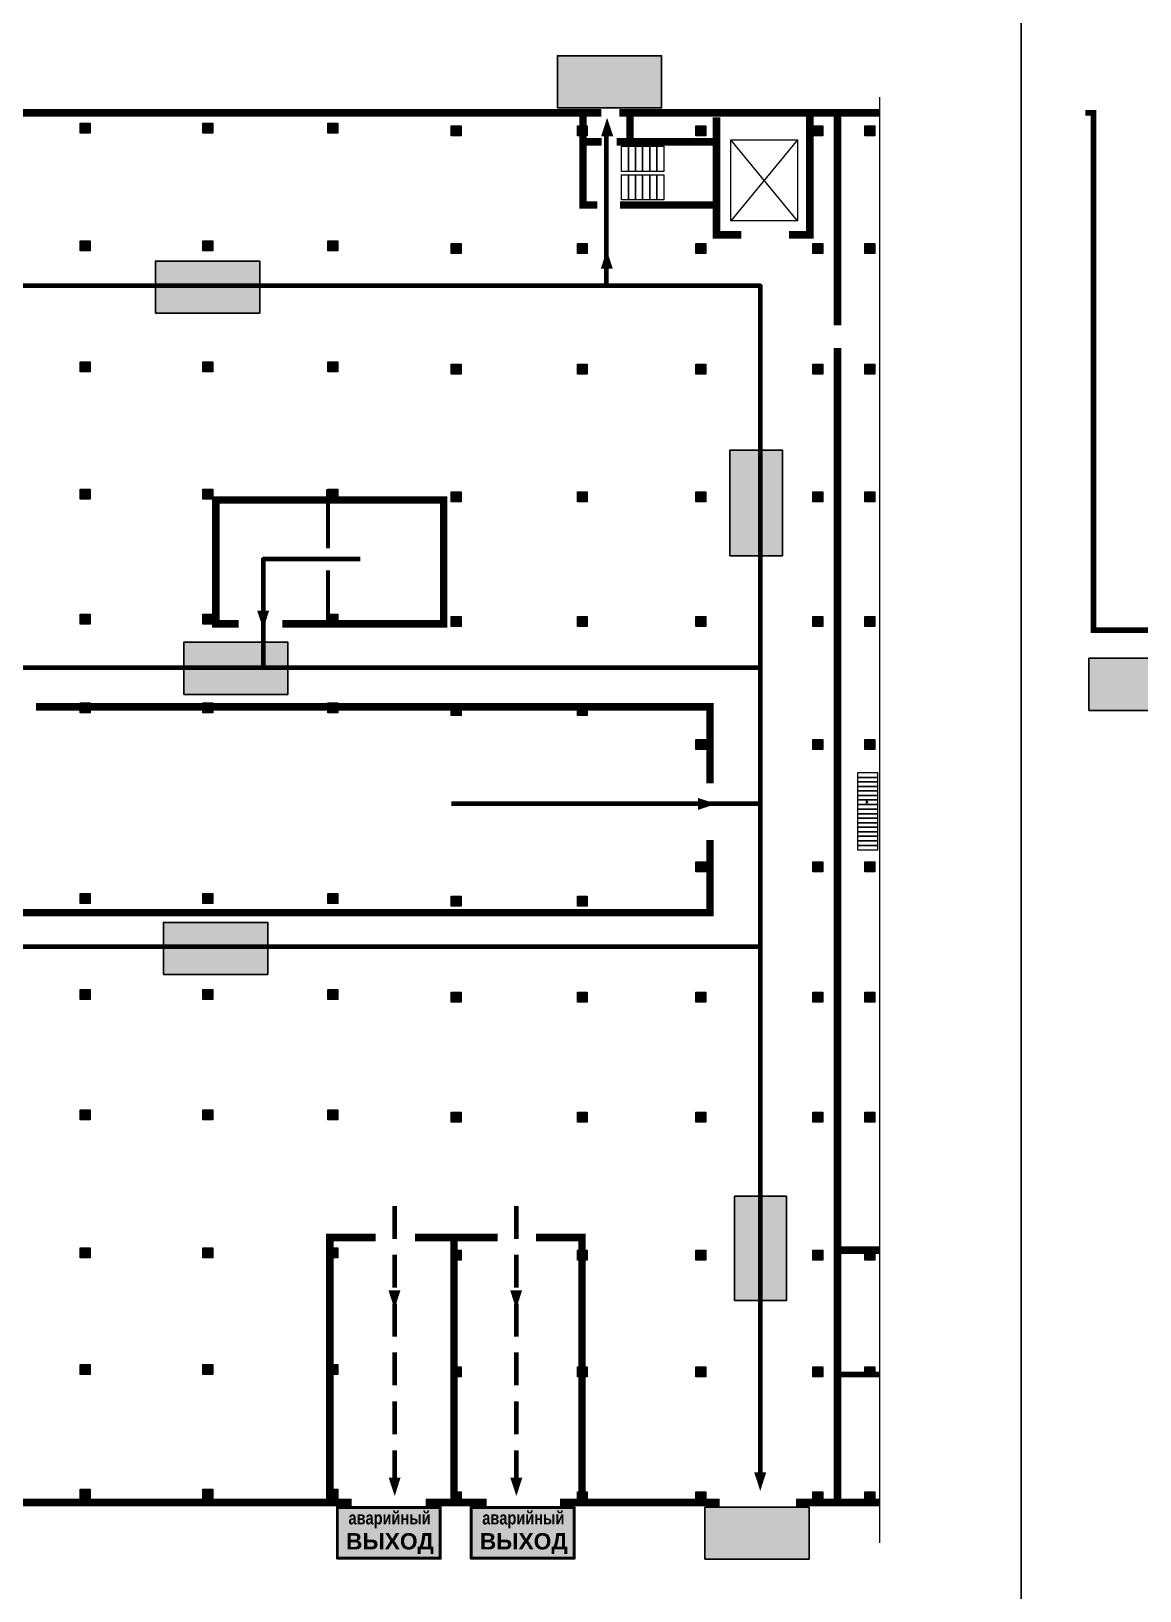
# Model space of a CAD drawing. Header units: millimetres. Extents: x 13810 to 67229, y 12374 to 21950.
# Drawn here: x 27155 to 27291.2, y 15062 to 15253.6 of the extents above; entities that cross this region are included whole.
import ezdxf

# ---------------------------------------------------------------- set-up
doc = ezdxf.new("R2010")
doc.units = ezdxf.units.MM
doc.linetypes.add('{ Wide Dash }', pattern=[12, 4, -2, 4, -2])
doc.layers.add('План_Штампы', color=7, linetype='Continuous')
doc.styles.add('обычный', font='arial.ttf')

# ---------------------------------------------------------------- blocks, each defined once
blk = doc.blocks.new('A$C32E8229D')
at = {"true_color": 0xffffff}
blk.add_hatch(color=7, dxfattribs=at).paths.add_polyline_path([(0, 0), (0, -8), (16, -8), (16, 0)])
h = blk.add_hatch(color=126)
h.paths.add_polyline_path([(0.2, -0.2), (15.8, -0.2), (15.8, -7.8), (0.2, -7.8)])
h.paths.add_polyline_path([(13.49, -2.05), (12.08, -2.05), (11.37, -2.63, 0.162397), (11.29, -2.84), (11.29, -3.63), (10.35, -3.63), (10.35, -4.05), (11.68, -4.05), (11.68, -3.48), (12.26, -4.28), (11.29, -5.1), (11.29, -6.78), (11.85, -6.78), (11.85, -5.44), (12.8, -4.64), (12.8, -5.94), (14.46, -5.94), (14.46, -5.39), (13.45, -5.39), (13.45, -3.97), (12.46, -2.59), (13.15, -2.59), (13.69, -3.34), (14.18, -3)], flags=16)
h.paths.add_polyline_path([(10.74, -1.82, 1), (11.8, -1.82, 1)], flags=16)
h.paths.add_polyline_path([(9.39, -3.59), (5.99, -3.59), (6.56, -3.03), (5.91, -3.03), (5.1, -3.83), (5.91, -4.64), (6.56, -4.64), (5.99, -4.09), (9.39, -4.09)], flags=16)
h.paths.add_polyline_path([(4.29, -1.08), (1.72, -1.08), (1.72, -6.6), (4.29, -6.6)], flags=16)
at = {"color": 126}
blk.add_lwpolyline([(16, -8), (0, -8), (0, 0), (16, 0)], close=True, dxfattribs=at)
blk = doc.blocks.new('A$C7B4425F7')
at = {"true_color": 0xffffff}
blk.add_hatch(color=7, dxfattribs=at).paths.add_polyline_path([(0, 0), (-16, 0), (-16, -8), (0, -8)])
h = blk.add_hatch(color=126)
h.paths.add_polyline_path([(-0.2, -0.2), (-15.8, -0.2), (-15.8, -7.8), (-0.2, -7.8)])
h.paths.add_polyline_path([(-11.76, -2.03), (-11.76, -3.66), (-11.17, -3.66, -0.568275), (-11.17, -6.18), (-12.58, -6.18), (-12.58, -2.03)], flags=16)
h.paths.add_polyline_path([(-13.33, -4.12, -0.495768), (-13.59, -6.18), (-15.03, -6.18), (-15.03, -2.03), (-13.59, -2.03, -0.487973)], flags=16)
h.paths.add_polyline_path([(-10.25, -2.03), (-9.48, -2.03), (-9.48, -6.18), (-10.25, -6.18)], flags=16)
h.paths.add_polyline_path([(-13.84, -3.69), (-14.24, -3.69), (-14.24, -3.03), (-13.9, -3.03, -0.692621)], flags=0)
h.paths.add_polyline_path([(-9.15, -2.03), (-8.4, -2.03), (-8.04, -3.07), (-7.68, -2.03), (-6.93, -2.03), (-7.64, -4.1), (-6.93, -6.18), (-7.68, -6.18), (-8.04, -5.14), (-8.4, -6.18), (-9.15, -6.18), (-8.44, -4.1)], flags=16)
h.paths.add_polyline_path([(-11.76, -4.46), (-11.42, -4.46, -0.692621), (-11.36, -5.12), (-11.76, -5.12)], flags=0)
h.paths.add_polyline_path([(-13.9, -5.2), (-14.24, -5.2), (-14.24, -4.55), (-13.84, -4.55, -0.708038)], flags=0)
edge = h.paths.add_edge_path(flags=16)
edge.add_ellipse((-5.51, -4.08), major_axis=(0, 2.05), ratio=0.586184, start_angle=0, end_angle=360)
edge = h.paths.add_edge_path(flags=0)
edge.add_ellipse((-5.51, -4.08), major_axis=(0, 1.14), ratio=0.454828, start_angle=0, end_angle=360)
h.paths.add_polyline_path([(-4.13, -4.96, 0.377264), (-3.48, -4.52, 0.0555), (-3.16, -2.03), (-1.66, -2.03), (-1.66, -4.96), (-0.96, -4.96), (-0.96, -7.01), (-1.75, -7.01), (-1.75, -6.18), (-3.3, -6.18), (-3.3, -7.02), (-4.13, -7.02)], flags=16)
h.paths.add_polyline_path([(-2.73, -2.91), (-2.28, -2.91), (-2.28, -4.96), (-3.05, -4.96, 0.079136)], flags=0)
at = {"color": 126}
blk.add_lwpolyline([(-16, -8), (0, -8), (0, 0), (-16, 0)], close=True, dxfattribs=at)
blk = doc.blocks.new('A$C41C009D9')
at = {"true_color": 0xffffff}
blk.add_hatch(color=7, dxfattribs=at).paths.add_polyline_path([(0, 8), (-16, 8), (-16, 0), (0, 0)])
h = blk.add_hatch(color=126)
h.dxf.hatch_style = 1
h.paths.add_polyline_path([(-15.8, 7.8), (-15.8, 0.2), (-0.2, 0.2), (-0.2, 7.8)])
at = {"color": 126}
for points in [[(-16, 0), (0, 0), (0, 8), (-16, 8)], [(-16, 0), (0, 0), (0, 8), (-16, 8)], [(-15.8, 7.8), (-0.2, 7.8), (-0.2, 0.2), (-15.8, 0.2)]]:
    blk.add_lwpolyline(points, close=True, dxfattribs=at)
at = {"color": 7, "true_color": 0xffffff, "insert": (-15.8, 7.3), "char_height": 2.5, "width": 15.5999, "attachment_point": 1, "style": 'обычный'}
blk.add_mtext('\\pi1.6133;{\\fArial|b1|i0|c204|p34;\\H0.8x;\\W0.8;аварийный\\H1.25x;\\W1;\\P\\pi1.2327;ВЫХОД}', dxfattribs=at)

msp = doc.modelspace()

# ---------------------------------------------------------------- hatches: boundary and pattern name
at = {"lineweight": 0}
h = msp.add_hatch(color=256, dxfattribs=at)
h.dxf.hatch_style = 1
h.paths.add_polyline_path([(27161.02, 15242.27), (27161.02, 15241.04), (27162.24, 15241.04), (27162.24, 15242.27)])
h = msp.add_hatch(color=256, dxfattribs=at)
h.dxf.hatch_style = 1
h.paths.add_polyline_path([(27176.1, 15242.27), (27176.1, 15241.04), (27177.32, 15241.04), (27177.32, 15242.27)])
h = msp.add_hatch(color=256, dxfattribs=at)
h.dxf.hatch_style = 1
h.paths.add_polyline_path([(27191.46, 15242.27), (27191.46, 15241.04), (27192.68, 15241.04), (27192.68, 15242.27)])
h = msp.add_hatch(color=256, dxfattribs=at)
h.dxf.hatch_style = 1
h.paths.add_polyline_path([(27206.6, 15241.97), (27206.6, 15240.74), (27207.82, 15240.74), (27207.82, 15241.97)])
h = msp.add_hatch(color=256, dxfattribs=at)
h.dxf.hatch_style = 1
h.paths.add_polyline_path([(27222.09, 15241.97), (27222.09, 15240.74), (27223.31, 15240.74), (27223.31, 15241.97)])
h = msp.add_hatch(color=256, dxfattribs=at)
h.dxf.hatch_style = 1
h.paths.add_polyline_path([(27236.65, 15241.97), (27236.65, 15240.74), (27237.87, 15240.74), (27237.87, 15241.97)])
h = msp.add_hatch(color=256, dxfattribs=at)
h.dxf.hatch_style = 1
h.paths.add_polyline_path([(27251, 15241.97), (27251, 15240.74), (27252.22, 15240.74), (27252.22, 15241.97)])
h = msp.add_hatch(color=256, dxfattribs=at)
h.dxf.hatch_style = 1
h.paths.add_polyline_path([(27257.39, 15241.97), (27257.39, 15240.74), (27258.61, 15240.74), (27258.61, 15241.97)])
h = msp.add_hatch(color=256, dxfattribs=at)
h.dxf.hatch_style = 1
h.paths.add_polyline_path([(27161.02, 15227.82), (27161.02, 15226.59), (27162.24, 15226.59), (27162.24, 15227.82)])
h = msp.add_hatch(color=256, dxfattribs=at)
h.dxf.hatch_style = 1
h.paths.add_polyline_path([(27176.1, 15227.82), (27176.1, 15226.59), (27177.32, 15226.59), (27177.32, 15227.82)])
h = msp.add_hatch(color=256, dxfattribs=at)
h.dxf.hatch_style = 1
h.paths.add_polyline_path([(27191.46, 15227.82), (27191.46, 15226.59), (27192.68, 15226.59), (27192.68, 15227.82)])
h = msp.add_hatch(color=256, dxfattribs=at)
h.dxf.hatch_style = 1
h.paths.add_polyline_path([(27206.6, 15227.52), (27206.6, 15226.29), (27207.82, 15226.29), (27207.82, 15227.52)])
h = msp.add_hatch(color=256, dxfattribs=at)
h.dxf.hatch_style = 1
h.paths.add_polyline_path([(27222.09, 15227.52), (27222.09, 15226.29), (27223.31, 15226.29), (27223.31, 15227.52)])
h = msp.add_hatch(color=256, dxfattribs=at)
h.dxf.hatch_style = 1
h.paths.add_polyline_path([(27236.65, 15227.52), (27236.65, 15226.29), (27237.87, 15226.29), (27237.87, 15227.52)])
h = msp.add_hatch(color=256, dxfattribs=at)
h.dxf.hatch_style = 1
h.paths.add_polyline_path([(27251, 15227.52), (27251, 15226.29), (27252.22, 15226.29), (27252.22, 15227.52)])
h = msp.add_hatch(color=256, dxfattribs=at)
h.dxf.hatch_style = 1
h.paths.add_polyline_path([(27257.39, 15227.52), (27257.39, 15226.29), (27258.61, 15226.29), (27258.61, 15227.52)])
h = msp.add_hatch(color=256, dxfattribs=at)
h.dxf.hatch_style = 1
h.paths.add_polyline_path([(27161.02, 15212.98), (27161.02, 15211.75), (27162.24, 15211.75), (27162.24, 15212.98)])
h = msp.add_hatch(color=256, dxfattribs=at)
h.dxf.hatch_style = 1
h.paths.add_polyline_path([(27176.1, 15212.98), (27176.1, 15211.75), (27177.32, 15211.75), (27177.32, 15212.98)])
h = msp.add_hatch(color=256, dxfattribs=at)
h.dxf.hatch_style = 1
h.paths.add_polyline_path([(27191.46, 15212.98), (27191.46, 15211.75), (27192.68, 15211.75), (27192.68, 15212.98)])
h = msp.add_hatch(color=256, dxfattribs=at)
h.dxf.hatch_style = 1
h.paths.add_polyline_path([(27206.6, 15212.68), (27206.6, 15211.45), (27207.82, 15211.45), (27207.82, 15212.68)])
h = msp.add_hatch(color=256, dxfattribs=at)
h.dxf.hatch_style = 1
h.paths.add_polyline_path([(27222.09, 15212.68), (27222.09, 15211.45), (27223.31, 15211.45), (27223.31, 15212.68)])
h = msp.add_hatch(color=256, dxfattribs=at)
h.dxf.hatch_style = 1
h.paths.add_polyline_path([(27236.65, 15212.68), (27236.65, 15211.45), (27237.87, 15211.45), (27237.87, 15212.68)])
h = msp.add_hatch(color=256, dxfattribs=at)
h.dxf.hatch_style = 1
h.paths.add_polyline_path([(27251, 15212.68), (27251, 15211.45), (27252.22, 15211.45), (27252.22, 15212.68)])
h = msp.add_hatch(color=256, dxfattribs=at)
h.dxf.hatch_style = 1
h.paths.add_polyline_path([(27257.39, 15212.68), (27257.39, 15211.45), (27258.61, 15211.45), (27258.61, 15212.68)])
h = msp.add_hatch(color=256, dxfattribs=at)
h.dxf.hatch_style = 1
h.paths.add_polyline_path([(27161.02, 15197.31), (27161.02, 15196.08), (27162.24, 15196.08), (27162.24, 15197.31)])
h = msp.add_hatch(color=256, dxfattribs=at)
h.dxf.hatch_style = 1
h.paths.add_polyline_path([(27176.1, 15197.31), (27176.1, 15196.08), (27177.32, 15196.08), (27177.32, 15197.31)])
h = msp.add_hatch(color=256, dxfattribs=at)
h.dxf.hatch_style = 1
h.paths.add_polyline_path([(27191.46, 15197.31), (27191.46, 15196.08), (27192.68, 15196.08), (27192.68, 15197.31)])
h = msp.add_hatch(color=256, dxfattribs=at)
h.dxf.hatch_style = 1
h.paths.add_polyline_path([(27206.6, 15197.01), (27206.6, 15195.78), (27207.82, 15195.78), (27207.82, 15197.01)])
h = msp.add_hatch(color=256, dxfattribs=at)
h.dxf.hatch_style = 1
h.paths.add_polyline_path([(27222.09, 15197.01), (27222.09, 15195.78), (27223.31, 15195.78), (27223.31, 15197.01)])
h = msp.add_hatch(color=256, dxfattribs=at)
h.dxf.hatch_style = 1
h.paths.add_polyline_path([(27236.65, 15197.01), (27236.65, 15195.78), (27237.87, 15195.78), (27237.87, 15197.01)])
h = msp.add_hatch(color=256, dxfattribs=at)
h.dxf.hatch_style = 1
h.paths.add_polyline_path([(27251, 15197.01), (27251, 15195.78), (27252.22, 15195.78), (27252.22, 15197.01)])
h = msp.add_hatch(color=256, dxfattribs=at)
h.dxf.hatch_style = 1
h.paths.add_polyline_path([(27257.39, 15197.01), (27257.39, 15195.78), (27258.61, 15195.78), (27258.61, 15197.01)])
h = msp.add_hatch(color=256, dxfattribs=at)
h.dxf.hatch_style = 1
h.paths.add_polyline_path([(27161.02, 15181.99), (27161.02, 15180.76), (27162.24, 15180.76), (27162.24, 15181.99)])
h = msp.add_hatch(color=256, dxfattribs=at)
h.dxf.hatch_style = 1
h.paths.add_polyline_path([(27176.1, 15181.99), (27176.1, 15180.76), (27177.32, 15180.76), (27177.32, 15181.99)])
h = msp.add_hatch(color=256, dxfattribs=at)
h.dxf.hatch_style = 1
h.paths.add_polyline_path([(27191.46, 15181.99), (27191.46, 15180.76), (27192.68, 15180.76), (27192.68, 15181.99)])
h = msp.add_hatch(color=256, dxfattribs=at)
h.dxf.hatch_style = 1
h.paths.add_polyline_path([(27206.6, 15181.69), (27206.6, 15180.46), (27207.82, 15180.46), (27207.82, 15181.69)])
h = msp.add_hatch(color=256, dxfattribs=at)
h.dxf.hatch_style = 1
h.paths.add_polyline_path([(27222.09, 15181.69), (27222.09, 15180.46), (27223.31, 15180.46), (27223.31, 15181.69)])
h = msp.add_hatch(color=256, dxfattribs=at)
h.dxf.hatch_style = 1
h.paths.add_polyline_path([(27236.65, 15181.69), (27236.65, 15180.46), (27237.87, 15180.46), (27237.87, 15181.69)])
h = msp.add_hatch(color=256, dxfattribs=at)
h.dxf.hatch_style = 1
h.paths.add_polyline_path([(27251, 15181.69), (27251, 15180.46), (27252.22, 15180.46), (27252.22, 15181.69)])
h = msp.add_hatch(color=256, dxfattribs=at)
h.dxf.hatch_style = 1
h.paths.add_polyline_path([(27257.39, 15181.69), (27257.39, 15180.46), (27258.61, 15180.46), (27258.61, 15181.69)])
h = msp.add_hatch(color=256, dxfattribs=at)
h.dxf.hatch_style = 1
h.paths.add_polyline_path([(27161.02, 15171.07), (27161.02, 15169.84), (27162.24, 15169.84), (27162.24, 15171.07)])
h = msp.add_hatch(color=256, dxfattribs=at)
h.dxf.hatch_style = 1
h.paths.add_polyline_path([(27176.1, 15171.07), (27176.1, 15169.84), (27177.32, 15169.84), (27177.32, 15171.07)])
h = msp.add_hatch(color=256, dxfattribs=at)
h.dxf.hatch_style = 1
h.paths.add_polyline_path([(27191.46, 15171.07), (27191.46, 15169.84), (27192.68, 15169.84), (27192.68, 15171.07)])
h = msp.add_hatch(color=256, dxfattribs=at)
h.dxf.hatch_style = 1
h.paths.add_polyline_path([(27206.6, 15170.77), (27206.6, 15169.54), (27207.82, 15169.54), (27207.82, 15170.77)])
h = msp.add_hatch(color=256, dxfattribs=at)
h.dxf.hatch_style = 1
h.paths.add_polyline_path([(27222.09, 15170.77), (27222.09, 15169.54), (27223.31, 15169.54), (27223.31, 15170.77)])
h = msp.add_hatch(color=256, dxfattribs=at)
h.dxf.hatch_style = 1
h.paths.add_polyline_path([(27236.65, 15166.59), (27236.65, 15165.36), (27237.87, 15165.36), (27237.87, 15166.59)])
h = msp.add_hatch(color=256, dxfattribs=at)
h.dxf.hatch_style = 1
h.paths.add_polyline_path([(27251, 15166.59), (27251, 15165.36), (27252.22, 15165.36), (27252.22, 15166.59)])
h = msp.add_hatch(color=256, dxfattribs=at)
h.dxf.hatch_style = 1
h.paths.add_polyline_path([(27257.39, 15166.59), (27257.39, 15165.36), (27258.61, 15165.36), (27258.61, 15166.59)])
h = msp.add_hatch(color=256, dxfattribs=at)
h.dxf.hatch_style = 1
h.paths.add_polyline_path([(27236.65, 15151.55), (27236.65, 15150.32), (27237.87, 15150.32), (27237.87, 15151.55)])
h = msp.add_hatch(color=256, dxfattribs=at)
h.dxf.hatch_style = 1
h.paths.add_polyline_path([(27251, 15151.55), (27251, 15150.32), (27252.22, 15150.32), (27252.22, 15151.55)])
h = msp.add_hatch(color=256, dxfattribs=at)
h.dxf.hatch_style = 1
h.paths.add_polyline_path([(27257.39, 15151.55), (27257.39, 15150.32), (27258.61, 15150.32), (27258.61, 15151.55)])
h = msp.add_hatch(color=256, dxfattribs=at)
h.dxf.hatch_style = 1
h.paths.add_polyline_path([(27161.02, 15147.65), (27161.02, 15146.42), (27162.24, 15146.42), (27162.24, 15147.65)])
h = msp.add_hatch(color=256, dxfattribs=at)
h.dxf.hatch_style = 1
h.paths.add_polyline_path([(27176.1, 15147.65), (27176.1, 15146.42), (27177.32, 15146.42), (27177.32, 15147.65)])
h = msp.add_hatch(color=256, dxfattribs=at)
h.dxf.hatch_style = 1
h.paths.add_polyline_path([(27191.46, 15147.65), (27191.46, 15146.42), (27192.68, 15146.42), (27192.68, 15147.65)])
h = msp.add_hatch(color=256, dxfattribs=at)
h.dxf.hatch_style = 1
h.paths.add_polyline_path([(27206.6, 15147.34), (27206.6, 15146.11), (27207.82, 15146.11), (27207.82, 15147.34)])
h = msp.add_hatch(color=256, dxfattribs=at)
h.dxf.hatch_style = 1
h.paths.add_polyline_path([(27222.09, 15147.34), (27222.09, 15146.11), (27223.31, 15146.11), (27223.31, 15147.34)])
h = msp.add_hatch(color=256, dxfattribs=at)
h.dxf.hatch_style = 1
h.paths.add_polyline_path([(27161.02, 15135.86), (27161.02, 15134.63), (27162.24, 15134.63), (27162.24, 15135.86)])
h = msp.add_hatch(color=256, dxfattribs=at)
h.dxf.hatch_style = 1
h.paths.add_polyline_path([(27176.1, 15135.86), (27176.1, 15134.63), (27177.32, 15134.63), (27177.32, 15135.86)])
h = msp.add_hatch(color=256, dxfattribs=at)
h.dxf.hatch_style = 1
h.paths.add_polyline_path([(27191.46, 15135.86), (27191.46, 15134.63), (27192.68, 15134.63), (27192.68, 15135.86)])
h = msp.add_hatch(color=256, dxfattribs=at)
h.dxf.hatch_style = 1
h.paths.add_polyline_path([(27206.6, 15135.55), (27206.6, 15134.32), (27207.82, 15134.32), (27207.82, 15135.55)])
h = msp.add_hatch(color=256, dxfattribs=at)
h.dxf.hatch_style = 1
h.paths.add_polyline_path([(27222.09, 15135.55), (27222.09, 15134.32), (27223.31, 15134.32), (27223.31, 15135.55)])
h = msp.add_hatch(color=256, dxfattribs=at)
h.dxf.hatch_style = 1
h.paths.add_polyline_path([(27236.65, 15135.55), (27236.65, 15134.32), (27237.87, 15134.32), (27237.87, 15135.55)])
h = msp.add_hatch(color=256, dxfattribs=at)
h.dxf.hatch_style = 1
h.paths.add_polyline_path([(27251, 15135.55), (27251, 15134.32), (27252.22, 15134.32), (27252.22, 15135.55)])
h = msp.add_hatch(color=256, dxfattribs=at)
h.dxf.hatch_style = 1
h.paths.add_polyline_path([(27257.39, 15135.55), (27257.39, 15134.32), (27258.61, 15134.32), (27258.61, 15135.55)])
h = msp.add_hatch(color=256, dxfattribs=at)
h.dxf.hatch_style = 1
h.paths.add_polyline_path([(27161.02, 15121.1), (27161.02, 15119.87), (27162.24, 15119.87), (27162.24, 15121.1)])
h = msp.add_hatch(color=256, dxfattribs=at)
h.dxf.hatch_style = 1
h.paths.add_polyline_path([(27176.1, 15121.1), (27176.1, 15119.87), (27177.32, 15119.87), (27177.32, 15121.1)])
h = msp.add_hatch(color=256, dxfattribs=at)
h.dxf.hatch_style = 1
h.paths.add_polyline_path([(27191.46, 15121.1), (27191.46, 15119.87), (27192.68, 15119.87), (27192.68, 15121.1)])
h = msp.add_hatch(color=256, dxfattribs=at)
h.dxf.hatch_style = 1
h.paths.add_polyline_path([(27206.6, 15120.8), (27206.6, 15119.57), (27207.82, 15119.57), (27207.82, 15120.8)])
h = msp.add_hatch(color=256, dxfattribs=at)
h.dxf.hatch_style = 1
h.paths.add_polyline_path([(27222.09, 15120.8), (27222.09, 15119.57), (27223.31, 15119.57), (27223.31, 15120.8)])
h = msp.add_hatch(color=256, dxfattribs=at)
h.dxf.hatch_style = 1
h.paths.add_polyline_path([(27236.65, 15120.8), (27236.65, 15119.57), (27237.87, 15119.57), (27237.87, 15120.8)])
h = msp.add_hatch(color=256, dxfattribs=at)
h.dxf.hatch_style = 1
h.paths.add_polyline_path([(27251, 15120.8), (27251, 15119.57), (27252.22, 15119.57), (27252.22, 15120.8)])
h = msp.add_hatch(color=256, dxfattribs=at)
h.dxf.hatch_style = 1
h.paths.add_polyline_path([(27257.39, 15120.8), (27257.39, 15119.57), (27258.61, 15119.57), (27258.61, 15120.8)])
h = msp.add_hatch(color=256, dxfattribs=at)
h.dxf.hatch_style = 1
h.paths.add_polyline_path([(27161.02, 15104.16), (27161.02, 15102.93), (27162.24, 15102.93), (27162.24, 15104.16)])
h = msp.add_hatch(color=256, dxfattribs=at)
h.dxf.hatch_style = 1
h.paths.add_polyline_path([(27176.1, 15104.16), (27176.1, 15102.93), (27177.32, 15102.93), (27177.32, 15104.16)])
h = msp.add_hatch(color=256, dxfattribs=at)
h.dxf.hatch_style = 1
h.paths.add_polyline_path([(27191.46, 15104.16), (27191.46, 15102.93), (27192.68, 15102.93), (27192.68, 15104.16)])
h = msp.add_hatch(color=256, dxfattribs=at)
h.dxf.hatch_style = 1
h.paths.add_polyline_path([(27206.6, 15103.86), (27206.6, 15102.63), (27207.82, 15102.63), (27207.82, 15103.86)])
h = msp.add_hatch(color=256, dxfattribs=at)
h.dxf.hatch_style = 1
h.paths.add_polyline_path([(27222.09, 15103.86), (27222.09, 15102.63), (27223.31, 15102.63), (27223.31, 15103.86)])
h = msp.add_hatch(color=256, dxfattribs=at)
h.dxf.hatch_style = 1
h.paths.add_polyline_path([(27236.65, 15103.86), (27236.65, 15102.63), (27237.87, 15102.63), (27237.87, 15103.86)])
h = msp.add_hatch(color=256, dxfattribs=at)
h.dxf.hatch_style = 1
h.paths.add_polyline_path([(27251, 15103.86), (27251, 15102.63), (27252.22, 15102.63), (27252.22, 15103.86)])
h = msp.add_hatch(color=256, dxfattribs=at)
h.dxf.hatch_style = 1
h.paths.add_polyline_path([(27257.39, 15103.86), (27257.39, 15102.63), (27258.61, 15102.63), (27258.61, 15103.86)])
h = msp.add_hatch(color=256, dxfattribs=at)
h.dxf.hatch_style = 1
h.paths.add_polyline_path([(27161.02, 15089.82), (27161.02, 15088.59), (27162.24, 15088.59), (27162.24, 15089.82)])
h = msp.add_hatch(color=256, dxfattribs=at)
h.dxf.hatch_style = 1
h.paths.add_polyline_path([(27176.1, 15089.82), (27176.1, 15088.59), (27177.32, 15088.59), (27177.32, 15089.82)])
h = msp.add_hatch(color=256, dxfattribs=at)
h.dxf.hatch_style = 1
h.paths.add_polyline_path([(27191.46, 15089.82), (27191.46, 15088.59), (27192.68, 15088.59), (27192.68, 15089.82)])
h = msp.add_hatch(color=256, dxfattribs=at)
h.dxf.hatch_style = 1
h.paths.add_polyline_path([(27206.6, 15089.51), (27206.6, 15088.28), (27207.82, 15088.28), (27207.82, 15089.51)])
h = msp.add_hatch(color=256, dxfattribs=at)
h.dxf.hatch_style = 1
h.paths.add_polyline_path([(27222.09, 15089.51), (27222.09, 15088.28), (27223.31, 15088.28), (27223.31, 15089.51)])
h = msp.add_hatch(color=256, dxfattribs=at)
h.dxf.hatch_style = 1
h.paths.add_polyline_path([(27236.65, 15089.51), (27236.65, 15088.28), (27237.87, 15088.28), (27237.87, 15089.51)])
h = msp.add_hatch(color=256, dxfattribs=at)
h.dxf.hatch_style = 1
h.paths.add_polyline_path([(27251, 15089.51), (27251, 15088.28), (27252.22, 15088.28), (27252.22, 15089.51)])
h = msp.add_hatch(color=256, dxfattribs=at)
h.dxf.hatch_style = 1
h.paths.add_polyline_path([(27257.39, 15089.51), (27257.39, 15088.28), (27258.61, 15088.28), (27258.61, 15089.51)])
h = msp.add_hatch(color=256, dxfattribs=at)
h.dxf.hatch_style = 1
h.paths.add_polyline_path([(27161.02, 15074.49), (27161.02, 15073.26), (27162.24, 15073.26), (27162.24, 15074.49)])
h = msp.add_hatch(color=256, dxfattribs=at)
h.dxf.hatch_style = 1
h.paths.add_polyline_path([(27176.1, 15074.49), (27176.1, 15073.26), (27177.32, 15073.26), (27177.32, 15074.49)])
h = msp.add_hatch(color=256, dxfattribs=at)
h.dxf.hatch_style = 1
h.paths.add_polyline_path([(27191.46, 15074.49), (27191.46, 15073.26), (27192.68, 15073.26), (27192.68, 15074.49)])
h = msp.add_hatch(color=256, dxfattribs=at)
h.dxf.hatch_style = 1
h.paths.add_polyline_path([(27206.6, 15074.19), (27206.6, 15072.96), (27207.82, 15072.96), (27207.82, 15074.19)])
h = msp.add_hatch(color=256, dxfattribs=at)
h.dxf.hatch_style = 1
h.paths.add_polyline_path([(27222.09, 15074.19), (27222.09, 15072.96), (27223.31, 15072.96), (27223.31, 15074.19)])
h = msp.add_hatch(color=256, dxfattribs=at)
h.dxf.hatch_style = 1
h.paths.add_polyline_path([(27236.65, 15074.19), (27236.65, 15072.96), (27237.87, 15072.96), (27237.87, 15074.19)])
h = msp.add_hatch(color=256, dxfattribs=at)
h.dxf.hatch_style = 1
h.paths.add_polyline_path([(27251, 15074.19), (27251, 15072.96), (27252.22, 15072.96), (27252.22, 15074.19)])
h = msp.add_hatch(color=256, dxfattribs=at)
h.dxf.hatch_style = 1
h.paths.add_polyline_path([(27257.39, 15074.19), (27257.39, 15072.96), (27258.61, 15072.96), (27258.61, 15074.19)])

# ---------------------------------------------------------------- linework, layer by layer
at = {"color": 126, "lineweight": 0, "true_color": 0x008754}
for points in [[(26676.58, 15337.45), (27276.58, 15337.45), (27276.58, 14942.45), (26676.58, 14942.45)], [(27276.58, 15337.45), (27876.58, 15337.45), (27876.58, 14942.45), (27276.58, 14942.45)]]:
    msp.add_lwpolyline(points, close=True, dxfattribs=at)
at = {"lineweight": 0}
for points, const_width in [([(27224.54, 15232.23), (27222.78, 15232.23), (27222.78, 15243.93), (27222.78, 15239.99), (27225.07, 15239.99)], 0.924), ([(27082.18, 15243.55), (27225.02, 15243.55)], 0.924), ([(27227.23, 15243.55), (27259.2, 15243.55)], 0.924), ([(27242.21, 15228.57), (27239.18, 15228.57), (27239.18, 15243), (27239.18, 15232.23), (27227.33, 15232.23)], 0.924), ([(27228.55, 15239.99), (27228.55, 15243.41)], 0.924), ([(27248.08, 15228.57), (27250.64, 15228.57), (27250.64, 15243.55)], 0.924), ([(27254.02, 15243.55), (27254.02, 15217.46)], 0.924), ([(27295.5, 15177.22), (27295.5, 15180), (27314.04, 15180), (27285.48, 15180), (27285.48, 15243.55), (27284.45, 15243.55)], 0.693), ([(27226.91, 15239.99), (27239.05, 15239.99)], 0.924), ([(27254.02, 15214.65), (27254.02, 15072.86)], 0.924), ([(27185.85, 15180.79), (27205.67, 15180.79), (27205.67, 15196), (27177.7, 15196), (27177.7, 15180.79), (27180.49, 15180.79)], 0.924), ([(27191.46, 15190.06), (27191.46, 15197.31)], 0.462), ([(27191.46, 15180.79), (27191.46, 15187.37)], 0.462), ([(27155.61, 15170.6), (27238.37, 15170.6), (27238.37, 15161.18)], 0.924), ([(27238.37, 15154.22), (27238.37, 15145.31), (27145.9, 15145.31), (27145.9, 15148.34)], 0.924), ([(27197.31, 15105.42), (27191.68, 15105.42), (27191.68, 15072.63)], 0.924), ([(27212.31, 15105.42), (27202.13, 15105.42)], 0.924), ([(27206.94, 15072.84), (27206.94, 15105.42)], 0.924), ([(27222.65, 15072.84), (27222.65, 15105.42), (27216.99, 15105.42)], 0.924), ([(27259.2, 15103.86), (27254.02, 15103.86)], 0.924), ([(27259.2, 15088.58), (27254.14, 15088.58)], 0.693), ([(27194.36, 15072.86), (27081.56, 15072.86)], 0.924), ([(27210.93, 15072.86), (27203.46, 15072.86)], 0.924), ([(27239.58, 15072.86), (27219.95, 15072.86)], 0.924), ([(27259.2, 15072.86), (27248.95, 15072.86)], 0.924)]:
    msp.add_lwpolyline(points, dxfattribs=dict(at, const_width=const_width))
for points in [[(27259.2, 15245.49), (27259.2, 15067.9)], [(27249.1, 15240.24), (27240.93, 15230.28)], [(27249.1, 15230.28), (27240.93, 15240.24)]]:
    msp.add_lwpolyline(points, dxfattribs=at)
at = {"color": 126, "lineweight": 100, "true_color": 0x008754}
for points in [[(27225.68, 15222.3), (26784.21, 15222.3), (26784.21, 15240.63)], [(27244.57, 15076.44), (27244.57, 15222.3), (27225.68, 15222.3), (27225.68, 15241.29)], [(27195.41, 15188.74), (27183.51, 15188.74), (27183.51, 15175.38)], [(27244.57, 15175.38), (26784.21, 15175.38)], [(27244.57, 15158.67), (27206.63, 15158.67)], [(27244.57, 15141.1), (26784.21, 15141.1)]]:
    msp.add_lwpolyline(points, dxfattribs=at)
at = {"lineweight": 0}
for points in [[(27162.24, 15241.04), (27161.02, 15241.04), (27161.02, 15242.27), (27162.24, 15242.27)], [(27177.32, 15241.04), (27176.1, 15241.04), (27176.1, 15242.27), (27177.32, 15242.27)], [(27192.68, 15241.04), (27191.46, 15241.04), (27191.46, 15242.27), (27192.68, 15242.27)], [(27207.82, 15240.74), (27206.6, 15240.74), (27206.6, 15241.97), (27207.82, 15241.97)], [(27223.31, 15240.74), (27222.09, 15240.74), (27222.09, 15241.97), (27223.31, 15241.97)], [(27237.87, 15240.74), (27236.65, 15240.74), (27236.65, 15241.97), (27237.87, 15241.97)], [(27252.22, 15240.74), (27251, 15240.74), (27251, 15241.97), (27252.22, 15241.97)], [(27258.61, 15240.74), (27257.39, 15240.74), (27257.39, 15241.97), (27258.61, 15241.97)], [(27228.36, 15236.36), (27227.49, 15236.36), (27227.49, 15239.44), (27228.36, 15239.44)], [(27229.23, 15236.36), (27228.36, 15236.36), (27228.36, 15239.44), (27229.23, 15239.44)], [(27230.1, 15236.36), (27229.23, 15236.36), (27229.23, 15239.44), (27230.1, 15239.44)], [(27230.98, 15236.36), (27230.1, 15236.36), (27230.1, 15239.44), (27230.98, 15239.44)], [(27231.85, 15236.36), (27230.98, 15236.36), (27230.98, 15239.44), (27231.85, 15239.44)], [(27232.72, 15236.36), (27231.85, 15236.36), (27231.85, 15239.44), (27232.72, 15239.44)], [(27249.1, 15230.28), (27240.93, 15230.28), (27240.93, 15240.24), (27249.1, 15240.24)], [(27228.36, 15232.85), (27227.49, 15232.85), (27227.49, 15235.93), (27228.36, 15235.93)], [(27229.23, 15232.85), (27228.36, 15232.85), (27228.36, 15235.93), (27229.23, 15235.93)], [(27230.1, 15232.85), (27229.23, 15232.85), (27229.23, 15235.93), (27230.1, 15235.93)], [(27230.98, 15232.85), (27230.1, 15232.85), (27230.1, 15235.93), (27230.98, 15235.93)], [(27231.85, 15232.85), (27230.98, 15232.85), (27230.98, 15235.93), (27231.85, 15235.93)], [(27232.72, 15232.85), (27231.85, 15232.85), (27231.85, 15235.93), (27232.72, 15235.93)], [(27162.24, 15226.59), (27161.02, 15226.59), (27161.02, 15227.82), (27162.24, 15227.82)], [(27177.32, 15226.59), (27176.1, 15226.59), (27176.1, 15227.82), (27177.32, 15227.82)], [(27192.68, 15226.59), (27191.46, 15226.59), (27191.46, 15227.82), (27192.68, 15227.82)], [(27207.82, 15226.29), (27206.6, 15226.29), (27206.6, 15227.52), (27207.82, 15227.52)], [(27223.31, 15226.29), (27222.09, 15226.29), (27222.09, 15227.52), (27223.31, 15227.52)], [(27237.87, 15226.29), (27236.65, 15226.29), (27236.65, 15227.52), (27237.87, 15227.52)], [(27252.22, 15226.29), (27251, 15226.29), (27251, 15227.52), (27252.22, 15227.52)], [(27258.61, 15226.29), (27257.39, 15226.29), (27257.39, 15227.52), (27258.61, 15227.52)], [(27162.24, 15211.75), (27161.02, 15211.75), (27161.02, 15212.98), (27162.24, 15212.98)], [(27177.32, 15211.75), (27176.1, 15211.75), (27176.1, 15212.98), (27177.32, 15212.98)], [(27192.68, 15211.75), (27191.46, 15211.75), (27191.46, 15212.98), (27192.68, 15212.98)], [(27207.82, 15211.45), (27206.6, 15211.45), (27206.6, 15212.68), (27207.82, 15212.68)], [(27223.31, 15211.45), (27222.09, 15211.45), (27222.09, 15212.68), (27223.31, 15212.68)], [(27237.87, 15211.45), (27236.65, 15211.45), (27236.65, 15212.68), (27237.87, 15212.68)], [(27252.22, 15211.45), (27251, 15211.45), (27251, 15212.68), (27252.22, 15212.68)], [(27258.61, 15211.45), (27257.39, 15211.45), (27257.39, 15212.68), (27258.61, 15212.68)], [(27162.24, 15196.08), (27161.02, 15196.08), (27161.02, 15197.31), (27162.24, 15197.31)], [(27177.32, 15196.08), (27176.1, 15196.08), (27176.1, 15197.31), (27177.32, 15197.31)], [(27192.68, 15196.08), (27191.46, 15196.08), (27191.46, 15197.31), (27192.68, 15197.31)], [(27207.82, 15195.78), (27206.6, 15195.78), (27206.6, 15197.01), (27207.82, 15197.01)], [(27223.31, 15195.78), (27222.09, 15195.78), (27222.09, 15197.01), (27223.31, 15197.01)], [(27237.87, 15195.78), (27236.65, 15195.78), (27236.65, 15197.01), (27237.87, 15197.01)], [(27252.22, 15195.78), (27251, 15195.78), (27251, 15197.01), (27252.22, 15197.01)], [(27258.61, 15195.78), (27257.39, 15195.78), (27257.39, 15197.01), (27258.61, 15197.01)], [(27162.24, 15180.76), (27161.02, 15180.76), (27161.02, 15181.99), (27162.24, 15181.99)], [(27177.32, 15180.76), (27176.1, 15180.76), (27176.1, 15181.99), (27177.32, 15181.99)], [(27192.68, 15180.76), (27191.46, 15180.76), (27191.46, 15181.99), (27192.68, 15181.99)], [(27207.82, 15180.46), (27206.6, 15180.46), (27206.6, 15181.69), (27207.82, 15181.69)], [(27223.31, 15180.46), (27222.09, 15180.46), (27222.09, 15181.69), (27223.31, 15181.69)], [(27237.87, 15180.46), (27236.65, 15180.46), (27236.65, 15181.69), (27237.87, 15181.69)], [(27252.22, 15180.46), (27251, 15180.46), (27251, 15181.69), (27252.22, 15181.69)], [(27258.61, 15180.46), (27257.39, 15180.46), (27257.39, 15181.69), (27258.61, 15181.69)], [(27162.24, 15169.84), (27161.02, 15169.84), (27161.02, 15171.07), (27162.24, 15171.07)], [(27177.32, 15169.84), (27176.1, 15169.84), (27176.1, 15171.07), (27177.32, 15171.07)], [(27192.68, 15169.84), (27191.46, 15169.84), (27191.46, 15171.07), (27192.68, 15171.07)], [(27207.82, 15169.54), (27206.6, 15169.54), (27206.6, 15170.77), (27207.82, 15170.77)], [(27223.31, 15169.54), (27222.09, 15169.54), (27222.09, 15170.77), (27223.31, 15170.77)], [(27237.87, 15165.36), (27236.65, 15165.36), (27236.65, 15166.59), (27237.87, 15166.59)], [(27252.22, 15165.36), (27251, 15165.36), (27251, 15166.59), (27252.22, 15166.59)], [(27258.61, 15165.36), (27257.39, 15165.36), (27257.39, 15166.59), (27258.61, 15166.59)], [(27258.99, 15162.49), (27256.49, 15162.49), (27256.49, 15161.93), (27258.99, 15161.93)], [(27258.99, 15161.93), (27256.49, 15161.93), (27256.49, 15161.37), (27258.99, 15161.37)], [(27258.99, 15161.37), (27256.49, 15161.37), (27256.49, 15160.82), (27258.99, 15160.82)], [(27258.99, 15160.82), (27256.49, 15160.82), (27256.49, 15160.26), (27258.99, 15160.26)], [(27258.99, 15160.26), (27256.49, 15160.26), (27256.49, 15159.7), (27258.99, 15159.7)], [(27258.99, 15159.7), (27256.49, 15159.7), (27256.49, 15159.15), (27258.99, 15159.15)], [(27258.99, 15159.15), (27256.49, 15159.15), (27256.49, 15158.59), (27258.99, 15158.59)], [(27258.99, 15158.59), (27256.49, 15158.59), (27256.49, 15158.03), (27258.99, 15158.03)], [(27258.99, 15158.03), (27256.49, 15158.03), (27256.49, 15157.47), (27258.99, 15157.47)], [(27258.99, 15157.47), (27256.49, 15157.47), (27256.49, 15156.92), (27258.99, 15156.92)], [(27258.99, 15156.92), (27256.49, 15156.92), (27256.49, 15156.36), (27258.99, 15156.36)], [(27258.99, 15156.36), (27256.49, 15156.36), (27256.49, 15155.8), (27258.99, 15155.8)], [(27258.99, 15155.8), (27256.49, 15155.8), (27256.49, 15155.24), (27258.99, 15155.24)], [(27258.99, 15155.24), (27256.49, 15155.24), (27256.49, 15154.69), (27258.99, 15154.69)], [(27258.99, 15154.69), (27256.49, 15154.69), (27256.49, 15154.13), (27258.99, 15154.13)], [(27258.99, 15154.13), (27256.49, 15154.13), (27256.49, 15153.57), (27258.99, 15153.57)], [(27258.99, 15153.57), (27256.49, 15153.57), (27256.49, 15153.01), (27258.99, 15153.01)], [(27237.87, 15150.32), (27236.65, 15150.32), (27236.65, 15151.55), (27237.87, 15151.55)], [(27252.22, 15150.32), (27251, 15150.32), (27251, 15151.55), (27252.22, 15151.55)], [(27258.61, 15150.32), (27257.39, 15150.32), (27257.39, 15151.55), (27258.61, 15151.55)], [(27162.24, 15146.42), (27161.02, 15146.42), (27161.02, 15147.65), (27162.24, 15147.65)], [(27177.32, 15146.42), (27176.1, 15146.42), (27176.1, 15147.65), (27177.32, 15147.65)], [(27192.68, 15146.42), (27191.46, 15146.42), (27191.46, 15147.65), (27192.68, 15147.65)], [(27207.82, 15146.11), (27206.6, 15146.11), (27206.6, 15147.34), (27207.82, 15147.34)], [(27223.31, 15146.11), (27222.09, 15146.11), (27222.09, 15147.34), (27223.31, 15147.34)], [(27162.24, 15134.63), (27161.02, 15134.63), (27161.02, 15135.86), (27162.24, 15135.86)], [(27177.32, 15134.63), (27176.1, 15134.63), (27176.1, 15135.86), (27177.32, 15135.86)], [(27192.68, 15134.63), (27191.46, 15134.63), (27191.46, 15135.86), (27192.68, 15135.86)], [(27207.82, 15134.32), (27206.6, 15134.32), (27206.6, 15135.55), (27207.82, 15135.55)], [(27223.31, 15134.32), (27222.09, 15134.32), (27222.09, 15135.55), (27223.31, 15135.55)], [(27237.87, 15134.32), (27236.65, 15134.32), (27236.65, 15135.55), (27237.87, 15135.55)], [(27252.22, 15134.32), (27251, 15134.32), (27251, 15135.55), (27252.22, 15135.55)], [(27258.61, 15134.32), (27257.39, 15134.32), (27257.39, 15135.55), (27258.61, 15135.55)], [(27162.24, 15119.87), (27161.02, 15119.87), (27161.02, 15121.1), (27162.24, 15121.1)], [(27177.32, 15119.87), (27176.1, 15119.87), (27176.1, 15121.1), (27177.32, 15121.1)], [(27192.68, 15119.87), (27191.46, 15119.87), (27191.46, 15121.1), (27192.68, 15121.1)], [(27207.82, 15119.57), (27206.6, 15119.57), (27206.6, 15120.8), (27207.82, 15120.8)], [(27223.31, 15119.57), (27222.09, 15119.57), (27222.09, 15120.8), (27223.31, 15120.8)], [(27237.87, 15119.57), (27236.65, 15119.57), (27236.65, 15120.8), (27237.87, 15120.8)], [(27252.22, 15119.57), (27251, 15119.57), (27251, 15120.8), (27252.22, 15120.8)], [(27258.61, 15119.57), (27257.39, 15119.57), (27257.39, 15120.8), (27258.61, 15120.8)], [(27162.24, 15102.93), (27161.02, 15102.93), (27161.02, 15104.16), (27162.24, 15104.16)], [(27177.32, 15102.93), (27176.1, 15102.93), (27176.1, 15104.16), (27177.32, 15104.16)], [(27192.68, 15102.93), (27191.46, 15102.93), (27191.46, 15104.16), (27192.68, 15104.16)], [(27207.82, 15102.63), (27206.6, 15102.63), (27206.6, 15103.86), (27207.82, 15103.86)], [(27223.31, 15102.63), (27222.09, 15102.63), (27222.09, 15103.86), (27223.31, 15103.86)], [(27237.87, 15102.63), (27236.65, 15102.63), (27236.65, 15103.86), (27237.87, 15103.86)], [(27252.22, 15102.63), (27251, 15102.63), (27251, 15103.86), (27252.22, 15103.86)], [(27258.61, 15102.63), (27257.39, 15102.63), (27257.39, 15103.86), (27258.61, 15103.86)], [(27162.24, 15088.59), (27161.02, 15088.59), (27161.02, 15089.82), (27162.24, 15089.82)], [(27177.32, 15088.59), (27176.1, 15088.59), (27176.1, 15089.82), (27177.32, 15089.82)], [(27192.68, 15088.59), (27191.46, 15088.59), (27191.46, 15089.82), (27192.68, 15089.82)], [(27207.82, 15088.28), (27206.6, 15088.28), (27206.6, 15089.51), (27207.82, 15089.51)], [(27223.31, 15088.28), (27222.09, 15088.28), (27222.09, 15089.51), (27223.31, 15089.51)], [(27237.87, 15088.28), (27236.65, 15088.28), (27236.65, 15089.51), (27237.87, 15089.51)], [(27252.22, 15088.28), (27251, 15088.28), (27251, 15089.51), (27252.22, 15089.51)], [(27258.61, 15088.28), (27257.39, 15088.28), (27257.39, 15089.51), (27258.61, 15089.51)], [(27162.24, 15073.26), (27161.02, 15073.26), (27161.02, 15074.49), (27162.24, 15074.49)], [(27177.32, 15073.26), (27176.1, 15073.26), (27176.1, 15074.49), (27177.32, 15074.49)], [(27192.68, 15073.26), (27191.46, 15073.26), (27191.46, 15074.49), (27192.68, 15074.49)], [(27207.82, 15072.96), (27206.6, 15072.96), (27206.6, 15074.19), (27207.82, 15074.19)], [(27223.31, 15072.96), (27222.09, 15072.96), (27222.09, 15074.19), (27223.31, 15074.19)], [(27237.87, 15072.96), (27236.65, 15072.96), (27236.65, 15074.19), (27237.87, 15074.19)], [(27252.22, 15072.96), (27251, 15072.96), (27251, 15074.19), (27252.22, 15074.19)], [(27258.61, 15072.96), (27257.39, 15072.96), (27257.39, 15074.19), (27258.61, 15074.19)]]:
    msp.add_lwpolyline(points, close=True, dxfattribs=at)
at = {"color": 126, "linetype": '{ Wide Dash }', "lineweight": 100, "true_color": 0x008754}
for points in [[(27199.65, 15109.27), (27199.65, 15075.58)], [(27214.59, 15109.27), (27214.59, 15075.58)]]:
    msp.add_lwpolyline(points, dxfattribs=at)
at = {"layer": 'План_Штампы', "color": 126, "true_color": 0x008754}
for points in [[(27226.49, 15240.68), (27225.01, 15240.68), (27225.74, 15242.94)], [(27226.44, 15224.4), (27224.97, 15224.4), (27225.69, 15226.67)], [(27182.77, 15182.41), (27184.24, 15182.41), (27183.51, 15180.15)], [(27236.9, 15157.93), (27236.9, 15159.4), (27239.16, 15158.67)], [(27198.89, 15098.92), (27200.36, 15098.92), (27199.63, 15096.66)], [(27213.83, 15098.92), (27215.3, 15098.92), (27214.58, 15096.66)], [(27198.91, 15075.93), (27200.38, 15075.93), (27199.66, 15073.66)], [(27213.85, 15075.93), (27215.33, 15075.93), (27214.6, 15073.66)], [(27243.8, 15076.55), (27245.27, 15076.55), (27244.55, 15074.29)]]:
    msp.add_solid(points, dxfattribs=at)
at = {"layer": 'План_Штампы'}
msp.add_solid([(27257.84, 15158.74), (27257.44, 15158.74), (27257.63, 15159.36)], dxfattribs=at)

# ---------------------------------------------------------------- block references
at = {"xscale": 0.8, "yscale": 0.8, "zscale": 0.8}
for p in [(27205.33, 15065.93), (27221.76, 15065.93)]:
    msp.add_blockref('A$C41C009D9', p, dxfattribs=at)
at = {"layer": 'План_Штампы', "xscale": 0.8, "yscale": 0.8, "zscale": 0.8}
for p in [(27232.43, 15250.56), (27297.7, 15176.56), (27250.55, 15072.29)]:
    msp.add_blockref('A$C7B4425F7', p, dxfattribs=at)
at = {"layer": 'План_Штампы', "color": 126, "true_color": 0x008754, "xscale": -0.8, "yscale": 0.8, "zscale": 0.8}
for p in [(27183.08, 15225.35), (27186.55, 15178.52), (27184.06, 15144.12)]:
    msp.add_blockref('A$C32E8229D', p, dxfattribs=at)
at = {"layer": 'План_Штампы', "color": 126, "true_color": 0x008754}
for p, xscale, yscale, zscale, rotation in [((27247.28, 15202.1), 0.8100087101568005, 0.8100087101568005, 0.8100087101568005, 269.9978653237144), ((27247.77, 15097.68), -0.8, 0.8, 0.8, 270)]:
    msp.add_blockref('A$C32E8229D', p, dxfattribs=dict(at, xscale=xscale, yscale=yscale, zscale=zscale, rotation=rotation))

doc.saveas('drawing.dxf')
